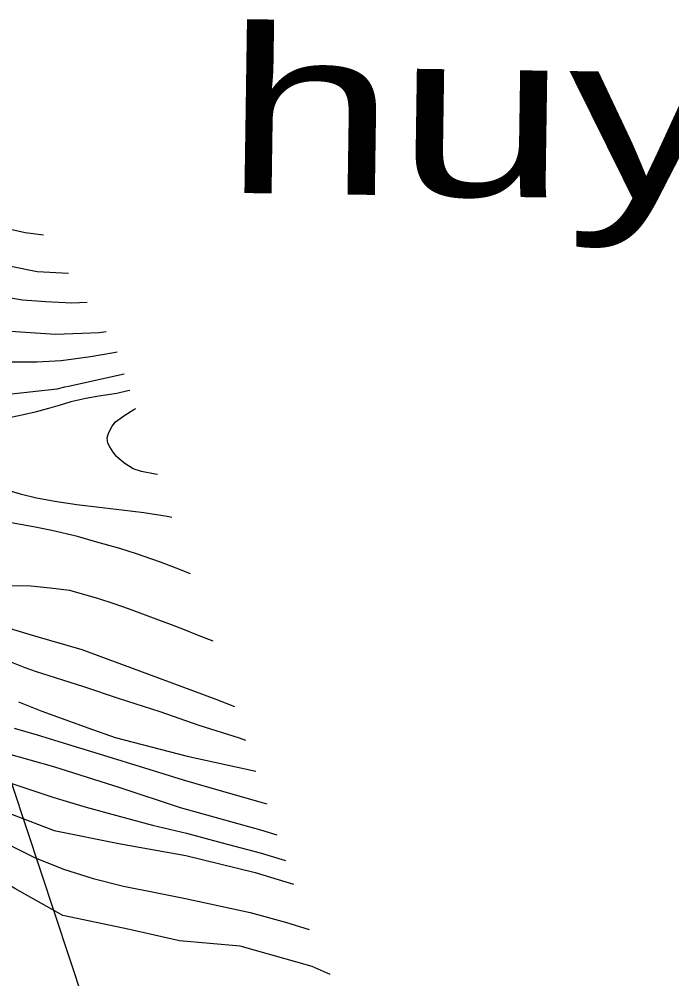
# Model space of a CAD drawing. Header units: metres. Extents: x 548946 to 557077, y 1838800 to 1845419.
# Drawn here: x 555821.5 to 556098, y 1842924 to 1843331 of the extents above; entities that cross this region are included whole.
import ezdxf

# ---------------------------------------------------------------- set-up
doc = ezdxf.new("R2010")
doc.units = ezdxf.units.M
doc.header["$LTSCALE"] = 28
for name, color, linetype, lineweight in [('1', 7, 'Continuous', 13), ('2', 7, 'Continuous', 13), ('44', 7, 'Continuous', 13), ('55', 7, 'Continuous', 35)]:
    doc.layers.add(name, color=color, linetype=linetype, lineweight=lineweight)

msp = doc.modelspace()

# ---------------------------------------------------------------- linework, layer by layer
at = {"layer": '1'}
for points in [[(555858.27, 1843198.34), (555855.3, 1843198), (555836.86, 1843197.28), (555796.48, 1843199.87), (555779.77, 1843204.66), (555762.27, 1843213.44), (555746.76, 1843223.41), (555722.24, 1843240.44), (555716.65, 1843244.12), (555698.23, 1843256.52)], [(555831.82, 1843239.37), (555824, 1843240.38), (555811.43, 1843243.22)], [(555842.28, 1843223.15), (555829.13, 1843223.81), (555804.49, 1843228.7)], [(555850.2, 1843210.86), (555843.8, 1843210.54), (555832.81, 1843211.06), (555822.86, 1843211.79), (555813.22, 1843213.35)], [(555753.12, 1843187.51), (555763, 1843183.62), (555767.53, 1843181.62), (555770.44, 1843180.37), (555774.89, 1843178.27), (555776.32, 1843177.49), (555781.22, 1843175.54), (555784.24, 1843174.21), (555790.41, 1843172.79), (555794.62, 1843171.89), (555801.76, 1843171.07), (555806.24, 1843170.97), (555813.97, 1843171.55), (555819.4, 1843172.23), (555827.29, 1843173.03), (555837.61, 1843174.14), (555840.73, 1843175.07), (555842.41, 1843175.33), (555865.95, 1843180.57)], [(555868.31, 1843173.44), (555867.56, 1843173.29), (555862.89, 1843172.28), (555855.24, 1843171.14), (555849.71, 1843170.05), (555843.35, 1843168.72), (555838.84, 1843167.33), (555833.84, 1843165.82), (555828.27, 1843164.3), (555823.27, 1843163.12), (555817.97, 1843162.03)], [(555880.09, 1843137.9), (555879.04, 1843138.04), (555873.29, 1843139.13), (555869.82, 1843140.31), (555865.8, 1843142.76), (555862.7, 1843145.51), (555861.23, 1843147.32), (555859.8, 1843149.61), (555859.03, 1843151.23), (555858.75, 1843153.48), (555859.37, 1843155.36), (555860.89, 1843158.41), (555862.28, 1843160.2), (555865.26, 1843162.28), (555866.2, 1843163.07), (555870.09, 1843165.46), (555870.84, 1843165.82)], [(555814.74, 1843131.85), (555821.86, 1843129.61)], [(555821.86, 1843129.61), (555828.81, 1843127.97), (555837.36, 1843126.45), (555845.93, 1843125.21), (555855.35, 1843124.08), (555865.01, 1843122.9), (555874.21, 1843121.77), (555884.14, 1843120.15), (555886.09, 1843119.79)], [(555894.05, 1843095.79), (555887.93, 1843098.16), (555881.33, 1843100.76), (555871.19, 1843104.24), (555864.16, 1843106.5), (555853.42, 1843109.44), (555846.12, 1843111.57), (555835.24, 1843114.1), (555827.52, 1843115.71), (555816.53, 1843117.66)], [(555808.13, 1843075.45), (555827.96, 1843069.52), (555847.99, 1843063.73)], [(555804.32, 1843063.8), (555809.34, 1843061.83), (555814.89, 1843059.78), (555818.93, 1843057.96), (555823.88, 1843056.03), (555828.61, 1843054.36), (555836.72, 1843051.75), (555848.66, 1843048.01), (555863.42, 1843043.02), (555881.08, 1843037.31), (555897.65, 1843031.59), (555914.66, 1843026.24), (555917.42, 1843025.26)], [(555847.99, 1843063.73), (555876.3, 1843053.26), (555904.8, 1843042.64), (555912.71, 1843039.48)], [(555660.63, 1843059.02), (555667.83, 1843059.17), (555676.61, 1843059.1), (555684.53, 1843057.94), (555693.84, 1843055.81), (555703.86, 1843052.5), (555720.15, 1843046.42), (555736.64, 1843039.52), (555758.2, 1843030.67), (555775.16, 1843023.24), (555792.49, 1843016.39), (555806.61, 1843010.82), (555820.89, 1843005.97), (555835.65, 1843001.11), (555849.86, 1842996.78), (555863.87, 1842993.03), (555877.96, 1842989.21), (555892.33, 1842985.82), (555907.48, 1842981.71), (555923.54, 1842977.47), (555934.34, 1842974.2)], [(555821.12, 1843041.48), (555831.06, 1843037.49), (555850.95, 1843030.31), (555862.09, 1843026.32), (555892.6, 1843018.4), (555921.79, 1843012.07)], [(555819.31, 1843030.36), (555829.09, 1843027.42), (555841.87, 1843023.58), (555857.19, 1843018.82), (555874.59, 1843013.43), (555890.96, 1843008.42), (555908.02, 1843003.46), (555924.42, 1842998.76), (555926.39, 1842998.19)], [(555953.19, 1842925.84), (555945.62, 1842929.24), (555915.17, 1842937.85), (555889.44, 1842940.07), (555868.26, 1842944.9), (555840.01, 1842950.93), (555819.56, 1842962.33), (555773, 1842991.21), (555753.11, 1843001.18), (555732.03, 1843009.96), (555716.11, 1843016.34)], [(555805.89, 1842998.56), (555836.22, 1842986.91), (555864.41, 1842981.31), (555892.14, 1842976.38), (555921.53, 1842969.17), (555937.68, 1842964.14)], [(555816.42, 1842981.33), (555827.94, 1842975.47), (555840.17, 1842970.51), (555852.83, 1842966.59), (555865.66, 1842963.35), (555879.2, 1842960.56), (555891.99, 1842958.05), (555905.7, 1842955.05), (555919.33, 1842952.15), (555934.32, 1842948.03), (555944.4, 1842944.99)]]:
    msp.add_lwpolyline(points, dxfattribs=at)
at = {"layer": '2'}
for points in [[(555862.91, 1843189.75), (555861.57, 1843189.51), (555851.71, 1843187.73), (555844.51, 1843186.83), (555839.23, 1843186.03), (555829.1, 1843185.51), (555813.18, 1843185.51), (555804.04, 1843187.11), (555793.69, 1843189.9)], [(555815.97, 1843090.81), (555826.34, 1843090.65), (555834.53, 1843089.76), (555842.8, 1843088.84), (555849.13, 1843087.05), (555854.63, 1843085.42), (555861.57, 1843083.15), (555867.65, 1843081.05), (555874.89, 1843078.4), (555880.53, 1843076.31), (555885.82, 1843074.28), (555891.38, 1843072.16), (555896.87, 1843069.95), (555903.48, 1843067.33)], [(555864.3, 1843005.06), (555836.14, 1843013.85), (555805.97, 1843022.44)], [(555930.77, 1842984.98), (555923.8, 1842987.05), (555889.78, 1842996.59), (555864.3, 1843005.06)]]:
    msp.add_lwpolyline(points, dxfattribs=at)
at = {"layer": '44'}
msp.add_line((555771, 1843149.15), (555880.68, 1842818.19), dxfattribs=at)

# ---------------------------------------------------------------- texts
at = {"layer": '55', "width": 1.4}
msp.add_text('huyện đakrông', height=70, rotation=359.155, dxfattribs=at).set_placement((555907.82, 1843257.37))

doc.saveas('drawing.dxf')
